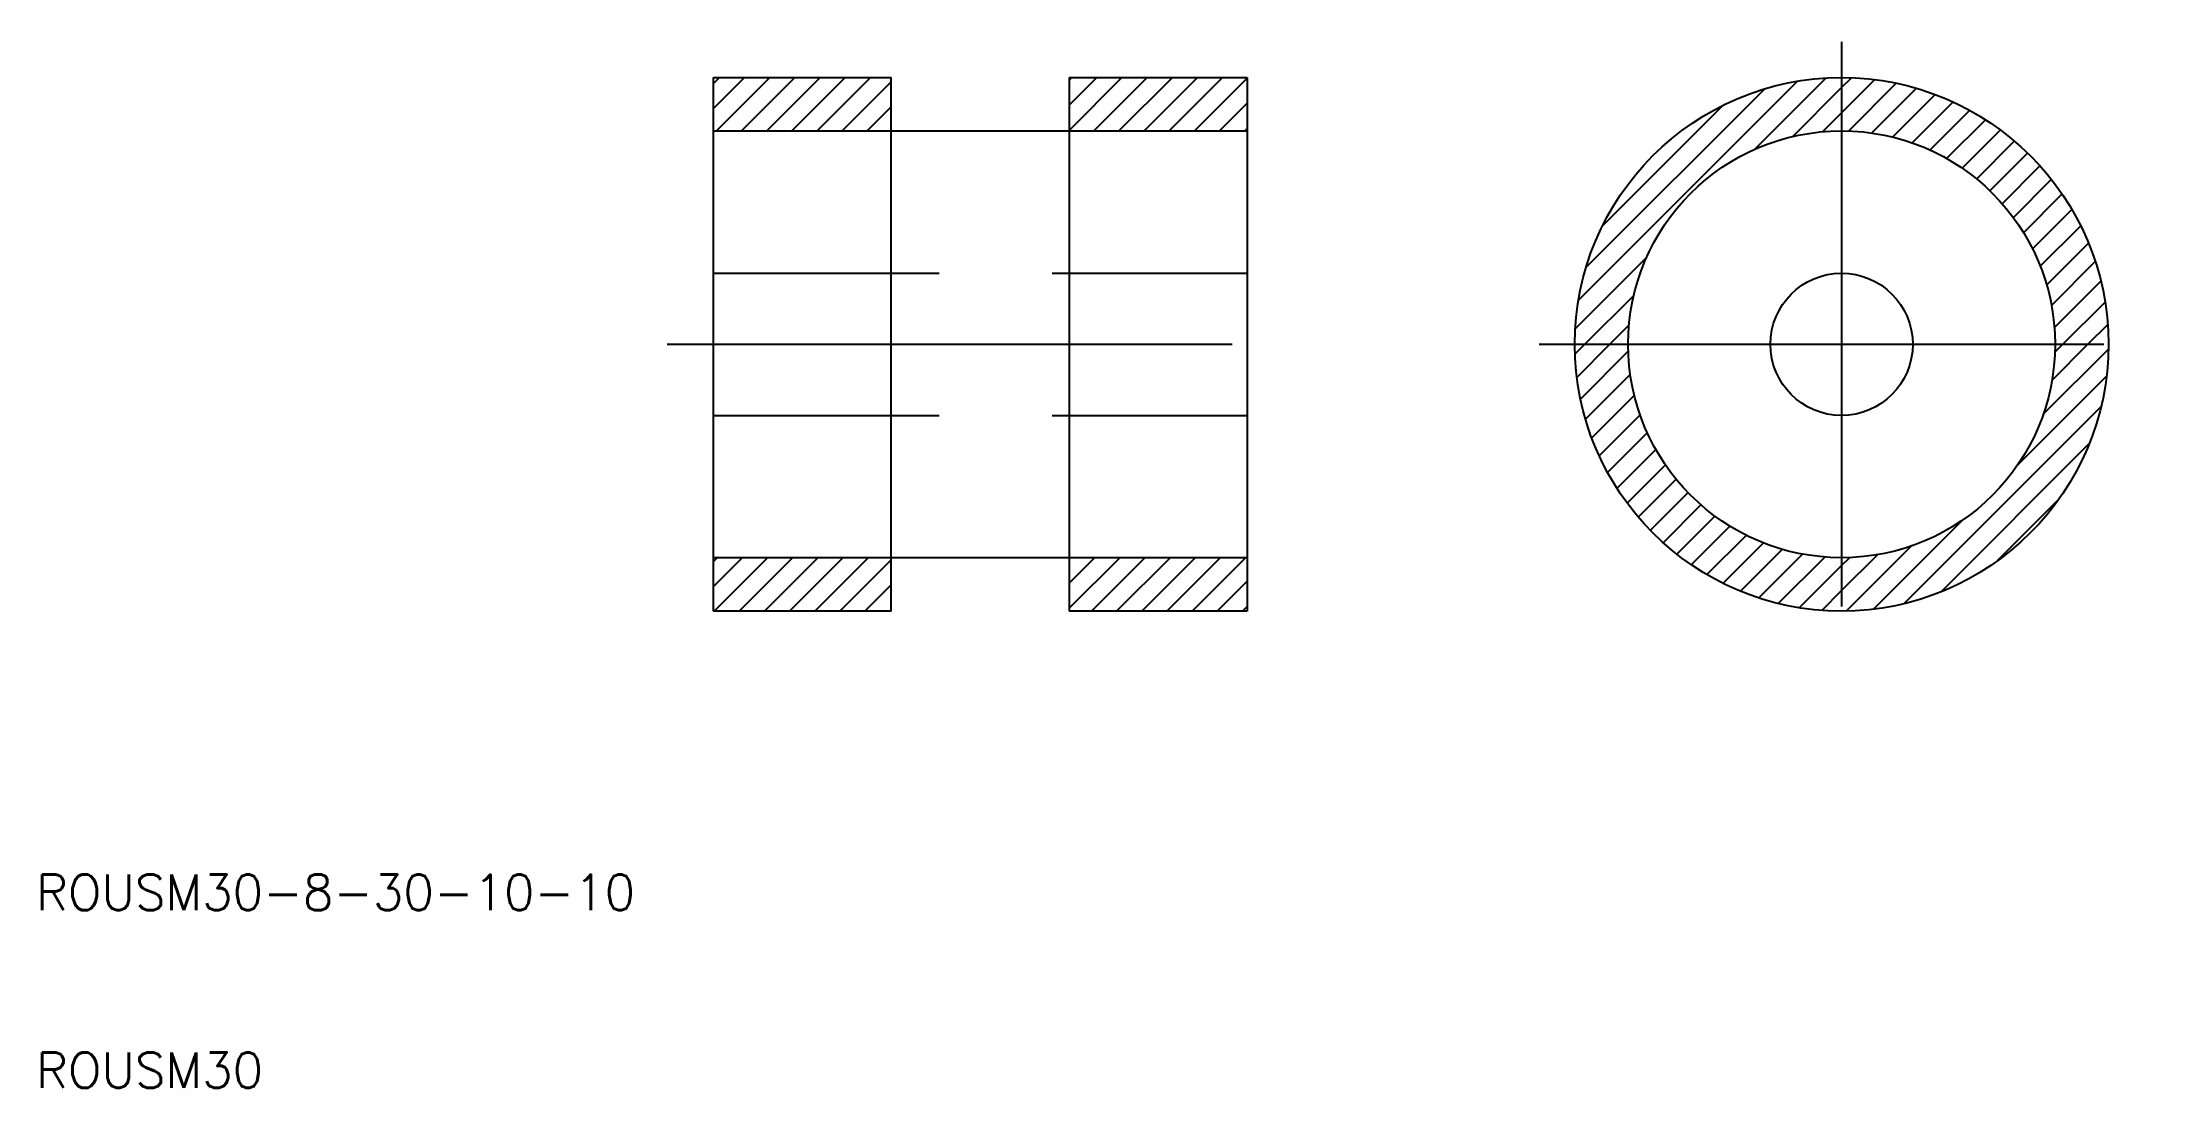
# Model space of a CAD drawing. Extents: x 10 to 128, y 10 to 69.
import ezdxf

# ---------------------------------------------------------------- set-up
doc = ezdxf.new("R2010")
doc.units = 0
doc.linetypes.add('CENTER', pattern=[50.8, 31.75, -6.35, 6.35, -6.35])
doc.linetypes.add('DASHED', pattern=[19.05, 12.7, -6.35])
doc.layers.get('0').update_dxf_attribs({"linetype": 'CONTINUOUS'})
doc.layers.add('CENTER', color=1, linetype='CENTER')
doc.styles.get("Standard").update_dxf_attribs({"font": 'txt.shx'})

# ---------------------------------------------------------------- blocks, each defined once
blk = doc.blocks.new('*X2')
at = {"color": 0, "linetype": 'CONTINUOUS'}
for p, q in [((48.08, 65.06), (49.83, 66.81)), ((48.08, 66.47), (48.42, 66.81)), ((48.25, 63.81), (51.25, 66.81)), ((49.66, 63.81), (52.66, 66.81)), ((51.08, 63.81), (54.08, 66.81)), ((52.49, 63.81), (55.49, 66.81)), ((53.91, 63.81), (56.91, 66.81)), ((55.32, 63.81), (58.08, 66.57)), ((68.08, 63.84), (71.05, 66.81)), ((68.08, 65.26), (69.63, 66.81)), ((68.08, 66.67), (68.22, 66.81)), ((69.46, 63.81), (72.46, 66.81)), ((70.88, 63.81), (73.88, 66.81)), ((72.29, 63.81), (75.29, 66.81)), ((73.7, 63.81), (76.7, 66.81)), ((75.12, 63.81), (78.08, 66.77)), ((96.7, 54.28), (109.03, 66.6)), ((97.13, 56.12), (107.18, 66.17)), ((106.6, 62.76), (110.62, 66.78)), ((108.74, 63.48), (111.5, 66.24)), ((111.5, 66.24), (112.05, 66.79)), ((111.5, 64.83), (113.36, 66.69)), ((111.88, 63.8), (114.57, 66.49)), ((113.18, 63.69), (115.7, 66.2)), ((56.73, 63.81), (58.08, 65.16)), ((76.53, 63.81), (78.08, 65.36)), ((98.05, 58.45), (104.85, 65.25)), ((114.37, 63.46), (116.76, 65.85)), ((115.46, 63.13), (117.76, 65.43)), ((77.95, 63.81), (78.08, 63.94)), ((110.43, 63.76), (111.5, 64.83)), ((116.47, 62.73), (118.7, 64.96)), ((117.4, 62.25), (119.59, 64.44)), ((118.28, 61.71), (120.43, 63.86)), ((119.08, 61.1), (121.21, 63.23)), ((119.83, 60.44), (121.96, 62.56)), ((120.52, 59.71), (122.65, 61.84)), ((121.15, 58.93), (123.29, 61.07)), ((121.72, 58.08), (123.89, 60.25)), ((122.23, 57.18), (124.44, 59.39)), ((122.67, 56.2), (124.94, 58.47)), ((123.02, 55.14), (125.38, 57.49)), ((96.52, 52.68), (100.54, 56.7)), ((123.3, 54), (125.76, 56.46)), ((97.06, 51.81), (99.82, 54.56)), ((123.46, 52.75), (126.07, 55.36)), ((123.93, 51.81), (126.31, 54.18)), ((98.47, 51.81), (99.55, 52.88)), ((125.34, 51.81), (126.46, 52.92)), ((96.51, 51.25), (97.06, 51.81)), ((96.61, 49.94), (98.47, 51.81)), ((96.82, 48.73), (99.5, 51.42)), ((122.84, 47.89), (126.5, 51.54)), ((123.33, 49.79), (125.34, 51.81)), ((123.49, 51.36), (123.93, 51.81)), ((97.1, 47.6), (99.62, 50.12)), ((121.41, 45.04), (126.39, 50.02)), ((97.45, 46.54), (99.85, 48.93)), ((97.87, 45.54), (100.17, 47.84)), ((115, 37.22), (126.08, 48.3)), ((98.34, 44.6), (100.58, 46.84)), ((117.08, 37.88), (125.42, 46.23)), ((98.87, 43.71), (101.05, 45.9)), ((99.44, 42.88), (101.6, 45.03)), ((100.07, 42.09), (102.2, 44.22)), ((100.74, 41.35), (102.87, 43.47)), ((101.47, 40.65), (103.59, 42.78)), ((120.19, 39.58), (123.72, 43.11)), ((102.23, 40.01), (104.37, 42.15)), ((103.05, 39.41), (105.22, 41.58)), ((113.28, 36.91), (118.26, 41.89)), ((103.92, 38.86), (106.13, 41.07)), ((104.83, 38.37), (107.11, 40.64)), ((105.81, 37.93), (108.16, 40.28)), ((111.76, 36.81), (115.42, 40.46)), ((48.08, 38.19), (49.7, 39.81)), ((48.08, 39.6), (48.29, 39.81)), ((48.12, 36.81), (51.12, 39.81)), ((49.53, 36.81), (52.53, 39.81)), ((50.95, 36.81), (53.95, 39.81)), ((52.36, 36.81), (55.36, 39.81)), ((53.78, 36.81), (56.78, 39.81)), ((55.19, 36.81), (58.08, 39.7)), ((68.08, 36.97), (70.92, 39.81)), ((68.08, 38.39), (69.5, 39.81)), ((68.08, 39.8), (68.09, 39.81)), ((69.33, 36.81), (72.33, 39.81)), ((70.75, 36.81), (73.75, 39.81)), ((72.16, 36.81), (75.16, 39.81)), ((73.57, 36.81), (76.57, 39.81)), ((74.99, 36.81), (77.99, 39.81)), ((106.84, 37.55), (109.3, 40.01)), ((107.94, 37.23), (110.55, 39.84)), ((109.12, 36.99), (111.5, 39.37)), ((111.5, 37.96), (113.51, 39.98)), ((111.5, 39.37), (111.94, 39.81)), ((56.6, 36.81), (58.08, 38.29)), ((76.4, 36.81), (78.08, 38.49)), ((110.39, 36.85), (111.5, 37.96)), ((58.02, 36.81), (58.08, 36.87)), ((77.82, 36.81), (78.08, 37.07))]:
    blk.add_line(p, q, dxfattribs=at)

msp = doc.modelspace()

# ---------------------------------------------------------------- linework, layer by layer
at = {"color": 7, "linetype": 'CONTINUOUS'}
for p, q in [((48.08, 36.81), (48.08, 66.81)), ((48.08, 66.81), (58.08, 66.81)), ((58.08, 36.81), (58.08, 66.81)), ((68.08, 66.81), (68.08, 36.81)), ((68.08, 66.81), (78.08, 66.81)), ((78.08, 66.81), (78.08, 36.81)), ((58.08, 63.81), (68.08, 63.81)), ((68.08, 39.81), (58.08, 39.81)), ((58.08, 36.81), (48.08, 36.81)), ((78.08, 36.81), (68.08, 36.81))]:
    msp.add_line(p, q, dxfattribs=at)
at = {"color": 3, "linetype": 'DASHED'}
for p, q in [((48.08, 63.81), (58.08, 63.81)), ((68.08, 63.81), (78.08, 63.81)), ((48.08, 55.81), (78.08, 55.81)), ((48.08, 47.81), (78.08, 47.81)), ((58.08, 39.81), (48.08, 39.81)), ((78.08, 39.81), (68.08, 39.81))]:
    msp.add_line(p, q, dxfattribs=at)
at = {"color": 7, "linetype": 'CONTINUOUS'}
for radius in [15, 12, 4]:
    msp.add_circle((111.5, 51.81), radius, dxfattribs=at)
at = {"layer": 'CENTER', "color": 1, "linetype": 'CENTER'}
for p, q in [((111.5, 68.81), (111.5, 34.81)), ((45.49, 51.81), (81.06, 51.81)), ((94.5, 51.81), (128.5, 51.81))]:
    msp.add_line(p, q, dxfattribs=at)

# ---------------------------------------------------------------- block references
at = {"color": 3, "linetype": 'CONTINUOUS'}
msp.add_blockref('*X2', (0, 0), dxfattribs=at)

# ---------------------------------------------------------------- texts
at = {"color": 7, "linetype": 'CONTINUOUS'}
for s, p in [('ROUSM30-8-30-10-10', (10, 20)), ('ROUSM30', (10, 10))]:
    msp.add_text(s, height=2, dxfattribs=at).set_placement(p)

doc.saveas('drawing.dxf')
